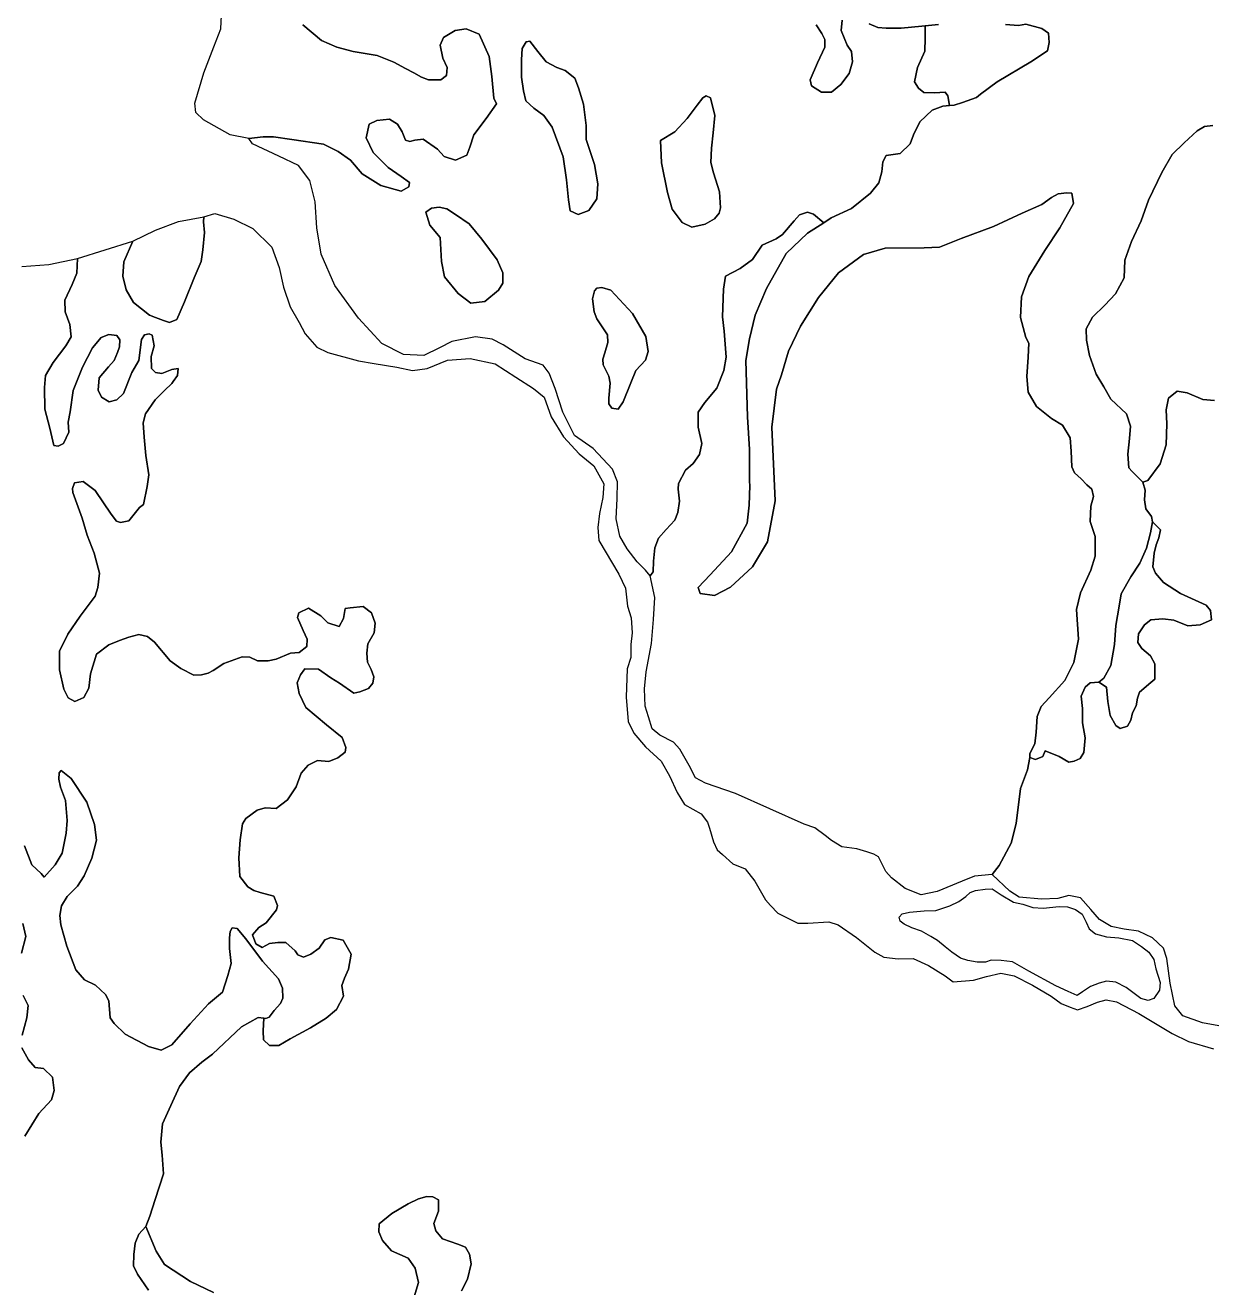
# Model space of a CAD drawing. Header units: inches. Extents: x 288635 to 1232953, y 676945 to 1655780.
# Drawn here: x 524395 to 542189, y 755798 to 774730 of the extents above; entities that cross this region are included whole.
import ezdxf

# ---------------------------------------------------------------- set-up
doc = ezdxf.new("R2010")
doc.units = ezdxf.units.IN
doc.header["$MEASUREMENT"] = 0

msp = doc.modelspace()

# ---------------------------------------------------------------- linework, layer by layer
at = {"color": 1}
for points in [[(528557.2955, 774738.3131), (528838.2611, 774503.8678), (529066.8615, 774402.2676), (529310.702, 774336.2275), (529671.3827, 774275.2673), (529920.3032, 774178.7472), (530098.1036, 774082.227), (530220.0238, 774016.1868), (530336.8641, 773950.1467), (530336.8641, 773950.1467), (530443.5443, 773909.5066), (530626.4246, 773909.5066), (530712.7848, 773975.5467), (530722.9448, 774097.467), (530656.9047, 774234.6273), (530616.2646, 774432.7477), (530667.0647, 774544.5079), (530839.7851, 774651.1881), (531007.4254, 774676.5881), (531200.4658, 774595.308), (531351.4691, 774260.9375), (531392.1092, 773961.2169), (531422.5892, 773636.0962), (531463.2293, 773549.7361), (531305.749, 773331.2956), (531122.8686, 773087.4551), (531061.9085, 772904.5748), (531016.1884, 772782.6545), (530848.5481, 772706.4544), (530676.6744, 772760.6411), (530575.9209, 772870.708), (530362.5605, 773023.1083), (530235.5602, 773007.8683), (530164.4401, 772987.5483), (530098.3999, 773007.8683), (530047.5998, 773129.7886), (529976.4797, 773246.6288), (529859.6394, 773322.8289), (529666.5991, 773302.5089), (529554.8388, 773246.6288), (529509.1187, 773043.4284), (529610.719, 772819.9079), (529839.3194, 772596.3875), (530032.3598, 772464.3072), (530159.36, 772372.867), (530149.2, 772306.8269), (530032.3598, 772240.7868), (529727.5592, 772327.1469), (529448.1586, 772499.8673), (529270.3583, 772708.1477), (529087.4779, 772835.148), (528869.0375, 772946.9082), (528391.5165, 773018.0283), (528117.196, 773058.6684), (527961.6505, 773058.6684), (527746.3552, 773033.2684), (527468.8591, 773085.3781), (527066.6917, 773312.9202), (526955.5664, 773424.0454), (526939.6914, 773561.629), (527071.9833, 774016.7133), (527225.442, 774408.2974), (527325.9838, 774678.1729), (527336.5672, 774879.2567)], [(537048.6169, 774750.71), (537180.6971, 774694.8299), (537307.6974, 774684.6699), (537531.2178, 774684.6699), (537841.0985, 774715.1499), (537889.4136, 774720.08), (537892.1586, 774535.699), (537887.0786, 774342.6586), (537775.3183, 774098.8181), (537729.5982, 773880.3777), (537790.5584, 773788.9375), (537871.8385, 773722.8974), (538029.3188, 773717.8174), (538191.8792, 773727.9774), (538232.5192, 773672.0973), (538256.9723, 773525.0335), (538155.8898, 773515.8442), (537993.3294, 773454.8841), (537810.4491, 773282.1637), (537713.9289, 773089.1233), (537667.1505, 772953.286), (537514.7501, 772805.9657), (537306.4697, 772775.4856), (537255.6696, 772684.0454), (537240.4296, 772531.6451), (537194.7095, 772369.0848), (537072.7893, 772211.6045), (536788.3087, 771983.004), (536483.5081, 771840.7638), (536370.4301, 771768.0708), (536215.7552, 771899.1737), (536124.315, 771929.6538), (536007.4748, 771889.0137), (535926.1946, 771797.5735), (535753.4743, 771594.3731), (535656.9541, 771528.333), (535446.5923, 771432.0068), (535300.542, 771216.1064), (535116.3916, 771082.7561), (534894.1412, 770968.4559), (534868.7411, 770771.6055), (534849.6911, 770358.8547), (534877.3489, 770143.942), (534907.829, 769752.7812), (534872.2689, 769554.6608), (534765.5887, 769290.5003), (534587.7883, 769072.0599), (534486.1881, 768929.8196), (534486.1881, 768701.2191), (534542.0683, 768457.3787), (534506.5082, 768294.8183), (534409.988, 768157.6581), (534298.2278, 768056.0579), (534191.5476, 767857.9375), (534186.4675, 767771.5773), (534206.7876, 767593.7769), (534181.3875, 767426.1366), (534135.6674, 767309.2964), (534008.6672, 767167.0561), (533891.827, 767040.0558), (533835.9468, 766892.7355), (533815.6268, 766694.6151), (533810.5468, 766532.0548), (533764.8267, 766476.1747), (533698.7866, 766557.4549), (533571.7863, 766684.4551), (533419.386, 766877.4955), (533312.7058, 767070.5359), (533256.8257, 767329.6164), (533272.0657, 767634.417), (533277.1457, 767883.3375), (533200.9456, 768071.2979), (532911.385, 768381.1785), (532631.9844, 768579.2989), (532459.2641, 768929.8196), (532342.4239, 769285.4203), (532250.9837, 769514.0208), (532159.5435, 769630.861), (531890.303, 769727.3812), (531561.4429, 769939.5422), (531398.8825, 770020.8223), (531144.882, 770056.3824), (530794.3613, 769990.3423), (530606.4009, 769893.8221), (530372.7205, 769776.9818), (530067.9199, 769792.2219), (529742.7992, 769959.8622), (529392.2785, 770335.783), (529036.6778, 770828.544), (528833.4774, 771295.9049), (528767.4373, 771692.1457), (528742.0372, 772083.3065), (528660.7571, 772403.3471), (528493.1167, 772626.8675), (528198.4761, 772769.1078), (527802.2353, 772951.9882), (527746.3552, 773033.2684), (527961.6505, 773058.6684), (528117.196, 773058.6684), (528391.5165, 773018.0283), (528869.0375, 772946.9082), (529087.4779, 772835.148), (529270.3583, 772708.1477), (529448.1586, 772499.8673), (529727.5592, 772327.1469), (530032.3598, 772240.7868), (530149.2, 772306.8269), (530159.36, 772372.867), (530032.3598, 772464.3072), (529839.3194, 772596.3875), (529610.719, 772819.9079), (529509.1187, 773043.4284), (529554.8388, 773246.6288), (529666.5991, 773302.5089), (529859.6394, 773322.8289), (529976.4797, 773246.6288), (530047.5998, 773129.7886), (530098.3999, 773007.8683), (530164.4401, 772987.5483), (530235.5602, 773007.8683), (530362.5605, 773023.1083), (530575.9209, 772870.708), (530676.6744, 772760.6411), (530848.5481, 772706.4544), (531016.1884, 772782.6545), (531061.9085, 772904.5748), (531122.8686, 773087.4551), (531305.749, 773331.2956), (531463.2293, 773549.7361), (531422.5892, 773636.0962), (531392.1092, 773961.2169), (531351.4691, 774260.9375), (531200.4658, 774595.308), (531007.4254, 774676.5881), (530839.7851, 774651.1881), (530667.0647, 774544.5079), (530616.2646, 774432.7477), (530656.9047, 774234.6273), (530722.9448, 774097.467), (530712.7848, 773975.5467), (530626.4246, 773909.5066), (530443.5443, 773909.5066), (530336.8641, 773950.1467), (530220.0238, 774016.1868), (530098.1036, 774082.227), (529920.3032, 774178.7472), (529671.3827, 774275.2673), (529310.702, 774336.2275), (529066.8615, 774402.2676), (528838.2611, 774503.8678), (528557.2955, 774738.3131)], [(542206.3512, 773226.9609), (542079.3509, 773211.7209), (541967.5907, 773145.6808), (541772.857, 772967.2031), (541595.0566, 772794.4827), (541437.5763, 772520.1622), (541239.4559, 772108.6814), (541127.6957, 771798.8008), (540985.4554, 771488.9201), (540883.8552, 771209.5196), (540873.6952, 770940.279), (540746.6949, 770701.5186), (540583.0763, 770535.2011), (540400.1959, 770352.3208), (540303.6757, 770179.6004), (540308.7557, 770006.8801), (540354.4758, 769778.2796), (540456.076, 769498.8791), (540567.8916, 769306.4523), (540674.5165, 769122.9583), (540908.1969, 768904.5179), (540972.1977, 768716.484), (540953.917, 768533.6771), (540928.517, 768299.9967), (540943.757, 768091.7163), (540997.611, 768039.7856), (541157.1174, 767878.3558), (541187.5975, 767756.4356), (541182.5175, 767614.1953), (541197.7575, 767477.035), (541284.1177, 767365.2748), (541299.3577, 767283.9946), (541268.8777, 767116.3543), (541207.9175, 766887.7539), (541111.3973, 766664.2334), (540974.2371, 766461.033), (540831.9968, 766201.9525), (540801.5167, 766019.0721), (540750.7166, 765729.5115), (540730.3966, 765445.031), (540674.5165, 765130.0703), (540567.8363, 764937.0299), (540496.7161, 764881.1498), (540364.6358, 764870.9898), (540288.4357, 764804.9497), (540232.5556, 764667.7894), (540247.7956, 764484.909), (540247.7956, 764271.5486), (540288.4357, 764042.9482), (540268.1157, 763824.5077), (540217.3156, 763733.0675), (540125.8754, 763692.4275), (540044.5952, 763677.1874), (539902.3549, 763763.5476), (539688.9945, 763849.9078), (539653.4344, 763763.5476), (539546.7542, 763717.8275), (539460.394, 763748.3076), (539460.394, 763809.2677), (539536.5942, 763956.588), (539556.9142, 764129.3083), (539572.1543, 764362.9888), (539628.0344, 764515.3891), (539749.9546, 764642.3894), (539983.6351, 764906.5499), (540120.7954, 765175.7904), (540191.9155, 765526.3111), (540161.4354, 765968.272), (540222.3956, 766217.1925), (540374.7959, 766557.5532), (540440.836, 766770.9136), (540440.836, 767065.5542), (540364.6358, 767289.0747), (540374.7959, 767517.6751), (540415.436, 767664.9954), (540390.0359, 767771.6756), (540313.8357, 767837.7158), (540232.5556, 767929.1559), (540130.9554, 768020.5961), (540090.3153, 768106.9563), (540080.1553, 768345.7168), (540064.9152, 768543.8372), (539948.075, 768731.7975), (539785.5147, 768833.3977), (539561.9942, 769011.1981), (539434.994, 769229.6385), (539414.6739, 769463.319), (539434.994, 769752.8796), (539445.154, 769961.16), (539399.4339, 770047.5202), (539318.1538, 770347.2408), (539333.3938, 770657.1214), (539445.154, 770961.922), (539684.9728, 771351.7599), (539908.4933, 771692.1205), (540116.7737, 772057.8813), (540091.3736, 772210.2816), (540015.1735, 772215.3616), (539883.0932, 772200.1216), (539786.573, 772149.3215), (539639.2527, 772042.6412), (539344.6121, 771910.561), (538916.833, 771713.7635), (538429.152, 771530.8831), (538104.0313, 771403.8829), (537875.4309, 771393.7229), (537291.2297, 771388.6429), (536966.1091, 771292.1227), (536590.1883, 771017.8021), (536290.4677, 770646.9614), (536021.2272, 770220.2405), (535843.4268, 769844.3198), (535736.7466, 769488.7191), (535660.5464, 769275.3586), (535589.4263, 768701.3175), (535640.2264, 767598.9553), (535528.4662, 766984.274), (535299.8657, 766608.3533), (534969.6651, 766303.5527), (534730.9046, 766176.5524), (534517.5442, 766207.0325), (534487.0641, 766298.4727), (534664.8644, 766486.433), (534984.9051, 766831.8737), (535223.6656, 767263.6746), (535249.0656, 767532.9151), (535259.2256, 767827.5557), (535258.6599, 767887.5218), (535254.1456, 768366.0368), (535228.7456, 768858.7978), (535203.3455, 769702.0795), (535254.1456, 770027.2001), (535340.5058, 770382.8008), (535513.2261, 770784.1216), (535807.8667, 771307.3627), (536127.9074, 771612.1633), (536370.4301, 771768.0708), (536483.5081, 771840.7638), (536788.3087, 771983.004), (537072.7893, 772211.6045), (537194.7095, 772369.0848), (537240.4296, 772531.6451), (537255.6696, 772684.0454), (537306.4697, 772775.4856), (537514.7501, 772805.9657), (537667.1505, 772953.286), (537713.9289, 773089.1233), (537810.4491, 773282.1637), (537993.3294, 773454.8841), (538155.8898, 773515.8442), (538256.9723, 773525.0335), (538323.5301, 773531.0842), (538450.5304, 773571.7243), (538658.8108, 773647.9245), (538721.7276, 773695.37), (538968.6914, 773881.6049), (539476.6924, 774181.3255), (539725.6129, 774348.9659), (539751.013, 774470.8861), (539742.5463, 774613.8037), (539640.9461, 774679.8439), (539402.1856, 774745.884), (539290.4254, 774725.5639), (539097.385, 774740.804)], [(536254.2786, 774735.5127), (536338.9455, 774608.5125), (536386.5706, 774518.554), (536386.5706, 774402.1371), (536276.7153, 774164.8583), (536164.9551, 773910.8578), (536185.2752, 773819.4176), (536337.6755, 773727.9774), (536484.9958, 773727.9774), (536627.236, 773839.7376), (536749.1563, 774007.3779), (536799.9564, 774180.0983), (536784.7164, 774337.5786), (536718.6762, 774434.0988), (536632.316, 774652.5392), (536647.5561, 774804.9395)], [(536647.5561, 774804.9395), (536632.316, 774652.5392), (536718.6762, 774434.0988), (536784.7164, 774337.5786), (536799.9564, 774180.0983), (536749.1563, 774007.3779), (536627.236, 773839.7376), (536484.9958, 773727.9774), (536337.6755, 773727.9774), (536185.2752, 773819.4176), (536164.9551, 773910.8578), (536276.7153, 774164.8583), (536386.5706, 774402.1371), (536386.5706, 774518.554), (536338.9455, 774608.5125), (536254.2786, 774735.5127)], [(538090.019, 774740.55), (537889.4136, 774720.08), (537841.0985, 774715.1499), (537531.2178, 774684.6699), (537307.6974, 774684.6699), (537180.6971, 774694.8299), (537048.6169, 774750.71)], [(539097.385, 774740.804), (539290.4254, 774725.5639), (539402.1856, 774745.884), (539640.9461, 774679.8439), (539742.5463, 774613.8037), (539751.013, 774470.8861), (539725.6129, 774348.9659), (539476.6924, 774181.3255), (538968.6914, 773881.6049), (538721.7276, 773695.37), (538658.8108, 773647.9245), (538450.5304, 773571.7243), (538323.5301, 773531.0842), (538256.9723, 773525.0335), (538232.5192, 773672.0973), (538191.8792, 773727.9774), (538029.3188, 773717.8174), (537871.8385, 773722.8974), (537790.5584, 773788.9375), (537729.5982, 773880.3777), (537775.3183, 774098.8181), (537887.0786, 774342.6586), (537892.1586, 774535.699), (537889.4136, 774720.08), (538090.019, 774740.55)], [(542227.9185, 769103.993), (542056.4681, 769116.693), (541821.5177, 769218.2932), (541669.1174, 769243.6932), (541542.1171, 769135.743), (541504.017, 768964.2927), (541516.7171, 768754.7423), (541504.017, 768437.2416), (541415.1169, 768151.491), (541230.9665, 767903.8406), (541157.1174, 767878.3558), (540997.611, 768039.7856), (540943.757, 768091.7163), (540928.517, 768299.9967), (540953.917, 768533.6771), (540972.1977, 768716.484), (540908.1969, 768904.5179), (540674.5165, 769122.9583), (540567.8916, 769306.4523), (540456.076, 769498.8791), (540354.4758, 769778.2796), (540308.7557, 770006.8801), (540303.6757, 770179.6004), (540400.1959, 770352.3208), (540583.0763, 770535.2011), (540746.6949, 770701.5186), (540873.6952, 770940.279), (540883.8552, 771209.5196), (540985.4554, 771488.9201), (541127.6957, 771798.8008), (541239.4559, 772108.6814), (541437.5763, 772520.1622), (541595.0566, 772794.4827), (541772.857, 772967.2031), (541967.5907, 773145.6808), (542079.3509, 773211.7209), (542206.3512, 773226.9609)], [(527218.3166, 755727.9911), (526872.8759, 755890.5515), (526481.7152, 756144.552), (526359.3716, 756349.0224), (526204.1668, 756716.3407), (526265.1269, 756873.821), (526341.327, 757122.7415), (526468.3273, 757508.8223), (526448.0073, 757788.2229), (526427.6872, 757981.2633), (526453.0873, 758255.5838), (526580.0875, 758529.9044), (526707.0878, 758814.3849), (526859.4881, 759022.6653), (527042.3684, 759180.1457), (527204.9288, 759302.0659), (527636.7296, 759708.4667), (527885.6501, 759850.707), (527974.5503, 759840.547), (527963.8081, 759651.029), (527968.0415, 759515.562), (528056.9416, 759430.8952), (528196.6419, 759430.8952), (528370.2089, 759532.4954), (528675.0095, 759697.5957), (528907.8433, 759841.5294), (529064.477, 759968.5296), (529166.0772, 760171.73), (529140.6771, 760332.597), (529183.0106, 760442.6639), (529242.2773, 760573.8975), (529284.6725, 760802.0129), (529161.9056, 761009.4466), (528975.6385, 761051.7801), (528886.7384, 761013.68), (528802.0715, 760890.9131), (528679.3046, 760802.0129), (528569.2377, 760755.4461), (528484.5709, 760789.3129), (528442.2375, 760848.5796), (528302.5372, 760975.5799), (528184.0036, 760975.5799), (528057.0034, 760958.6465), (527946.9365, 760899.3797), (527853.803, 760954.4132), (527803.0029, 761089.8801), (527896.1364, 761199.947), (528006.8928, 761269.3399), (528162.4834, 761466.4723), (528177.7234, 761532.5124), (528121.8433, 761669.6727), (527918.6429, 761725.5528), (527822.1227, 761756.0328), (527730.6825, 761811.9129), (527613.8423, 761964.3132), (527598.6022, 762243.7138), (527618.9223, 762512.9543), (527654.4824, 762756.7948), (527705.2825, 762832.995), (527872.9228, 762959.9952), (527994.843, 762995.5553), (528157.4034, 762985.3953), (528330.1237, 763112.3955), (528457.124, 763310.5159), (528533.3241, 763513.7163), (528640.0043, 763635.6366), (528777.1646, 763706.7567), (528949.885, 763691.5167), (529081.9652, 763742.3168), (529193.7254, 763828.677), (529204.144, 763901.1905), (529148.0053, 764047.1174), (528914.3249, 764240.1578), (528604.4443, 764499.2383), (528502.8441, 764707.5187), (528472.364, 764870.0791), (528523.1641, 764986.9193), (528589.2042, 765078.3595), (528792.4046, 765073.2795), (528975.285, 764946.2792), (529107.3653, 764864.999), (529320.7257, 764712.5987), (529412.1659, 764732.9188), (529544.2461, 764783.7189), (529605.2063, 764864.999), (529620.4463, 764961.5192), (529584.8862, 765068.1995), (529529.0061, 765179.9597), (529518.8461, 765312.0399), (529534.0861, 765454.2802), (529625.5263, 765616.8406), (529640.7663, 765764.1608), (529589.9662, 765916.5612), (529462.966, 766013.0813), (529269.9256, 765992.7613), (529193.7254, 765982.6013), (529168.3254, 765835.281), (529102.2853, 765713.3607), (528934.6449, 765769.2409), (528827.9647, 765875.9211), (528642.3767, 765986.5801), (528497.764, 765916.5612), (528477.444, 765850.521), (528563.8042, 765652.4006), (528624.7643, 765525.4004), (528619.6843, 765413.6401), (528502.8441, 765322.2), (528370.7638, 765312.0399), (528157.4034, 765225.6798), (528035.4831, 765200.2797), (527878.0028, 765200.2797), (527761.1626, 765256.1598), (527649.4023, 765261.2398), (527375.0818, 765159.6396), (527212.5215, 765052.9594), (527136.3213, 765012.3193), (527039.8011, 764986.9193), (526922.9609, 764981.8393), (526729.9205, 765083.4395), (526570.3721, 765201.3665), (526333.6797, 765479.6803), (526226.9995, 765566.0404), (526099.9993, 765596.5205), (525947.5989, 765555.8804), (525810.4387, 765505.0803), (525647.8783, 765439.0402), (525464.998, 765296.7999), (525373.5578, 765002.1593), (525348.1577, 764788.7989), (525271.9576, 764651.6386), (525139.8773, 764590.6785), (525038.2771, 764646.5586), (524972.237, 764773.5589), (524910.4986, 765064.6116), (524906.1969, 765342.52), (525033.1971, 765601.6005), (525216.0775, 765870.8411), (525444.6779, 766170.5617), (525485.318, 766297.5619), (525510.7181, 766516.0023), (525429.4379, 766815.7229), (525322.7577, 767084.9635), (525246.5575, 767338.964), (525109.3973, 767725.0448), (525104.3173, 767786.0049), (525134.7973, 767867.2851), (525261.7976, 767887.6051), (525444.6779, 767755.5248), (525683.4384, 767399.9241), (525764.7186, 767293.2439), (525825.6787, 767272.9239), (525947.5989, 767298.3239), (526110.1593, 767496.4443), (526165.8869, 767542.3495), (526221.9195, 767811.4049), (526247.3195, 767989.2053), (526201.5995, 768278.7659), (526176.1994, 768553.0864), (526160.9594, 768766.4469), (526196.5194, 768903.6071), (526343.8397, 769111.8875), (526481, 769254.1278), (526592.7602, 769355.728), (526613.0803, 769386.2081), (526679.1204, 769477.6483), (526689.2804, 769584.3285), (526592.7602, 769569.0885), (526445.4399, 769508.1283), (526348.9197, 769523.3684), (526287.9596, 769584.3285), (526282.8796, 769762.1288), (526328.5997, 769924.6892), (526298.1196, 770082.1695), (526252.3996, 770102.4895), (526181.2794, 770087.2495), (526140.6393, 770016.1294), (526099.9993, 769701.1687), (525993.319, 769523.3684), (525866.3188, 769208.4077), (525769.7986, 769111.8875), (525652.9584, 769081.4075), (525536.1181, 769152.5276), (525490.398, 769259.2078), (525505.6381, 769442.0882), (525642.7983, 769609.7285), (525729.1585, 769701.1687), (525779.9586, 769823.089), (525810.4387, 769909.4491), (525815.5187, 770011.0493), (525769.7986, 770077.0895), (525647.8783, 770092.3295), (525531.0381, 770046.6094), (525404.0379, 769894.2091), (525251.6376, 769604.6485), (525114.4773, 769254.1278), (525068.7572, 768934.0872), (525038.2771, 768776.6069), (525048.4371, 768629.2866), (524967.157, 768456.5662), (524890.9568, 768415.9261), (524824.9167, 768426.0862), (524763.9566, 768690.2467), (524687.7564, 768974.7273), (524682.6764, 769299.8479), (524697.9164, 769477.6483), (524814.7567, 769670.6887), (525002.7171, 769924.6892), (525083.9972, 770056.7694), (525063.6772, 770244.7298), (524992.557, 770432.6902), (524987.477, 770605.4105), (525099.2372, 770844.171), (525170.3574, 771011.8113), (525180.5174, 771230.2518), (526008.5591, 771494.4123), (525871.3988, 771184.5317), (525856.1588, 770966.0912), (525906.9589, 770762.8908), (526018.7191, 770574.9305), (526257.4796, 770381.8901), (526348.18, 770346.4948), (526465.76, 770300.6099), (526557.2002, 770275.2099), (526668.9604, 770315.8499), (526780.7206, 770585.0905), (526928.0409, 770940.6912), (527034.7211, 771189.6117), (527060.1212, 771362.332), (527085.5212, 771621.4126), (527070.2812, 771783.9729), (527075.3612, 771855.093), (527237.9215, 771905.8931), (527522.4021, 771824.613), (527806.8827, 771682.3727), (528091.3632, 771402.9721), (528203.1235, 771098.1715), (528269.1636, 770803.5309), (528365.6838, 770508.8903), (528502.8441, 770275.2099), (528502.8441, 770275.2099), (528594.2842, 770102.4895), (528767.0046, 769904.3691), (528934.6449, 769823.089), (529391.8458, 769696.0887), (529625.5263, 769660.5286), (529965.887, 769604.6485), (530204.6475, 769553.8484), (530423.0879, 769584.3285), (530727.8885, 769706.2487), (531068.2492, 769731.6488), (531444.1699, 769655.4486), (531754.0506, 769452.2482), (532018.2111, 769284.6079), (532175.6914, 769152.5276), (532282.3716, 768857.887), (532465.252, 768558.1664), (532704.0125, 768304.1659), (532922.4529, 768121.2856), (533069.7732, 767852.045), (533054.5332, 767648.8446), (533008.8131, 767410.0841), (532983.413, 767196.7237), (532998.653, 767003.6833), (533298.3736, 766500.7623), (533394.8938, 766287.4019), (533425.3739, 766018.1614), (533481.254, 765845.441), (533496.494, 765616.8406), (533476.174, 765444.1202), (533476.174, 765251.0798), (533420.2939, 765078.3595), (533406.2541, 764652.2373), (533438.0041, 764287.1115), (533522.671, 764112.4862), (533697.2963, 763911.4024), (533931.6691, 763694.3996), (534058.6694, 763474.2658), (534172.9696, 763224.4986), (534283.0365, 763042.4649), (534532.8037, 762902.7647), (534625.9372, 762779.9977), (534655.5706, 762691.0976), (534714.8374, 762482.6055), (534773.0458, 762366.1886), (534852.421, 762297.3968), (535005.8796, 762154.5215), (535191.0883, 762080.438), (535333.9636, 761895.2293), (535498.0056, 761614.7704), (535572.0891, 761530.1036), (535683.2143, 761413.6867), (535979.5482, 761265.5197), (536133.0069, 761265.5197), (536445.2158, 761286.6864), (536588.0911, 761239.0613), (536859.3998, 761048.5609), (537137.7936, 760828.9787), (537269.8739, 760757.8585), (537488.3143, 760732.4585), (537711.8348, 760737.5385), (537940.4352, 760630.8583), (538189.3557, 760473.378), (538311.276, 760387.0178), (538616.0766, 760412.4178), (538809.117, 760463.2179), (539027.5574, 760514.018), (539225.6778, 760473.378), (539499.9984, 760336.2177), (539779.3989, 760168.5774), (539931.7992, 760061.8971), (540063.8795, 760006.017), (540175.6397, 759965.377), (540317.88, 760016.1771), (540475.3603, 760082.2172), (540607.4406, 760117.7773), (540759.8409, 760087.2972), (541095.1216, 759909.4968), (541592.9625, 759609.7762), (541841.883, 759492.936), (542212.7238, 759381.1758)], [(524342.5613, 771112.4102), (524748.9621, 771142.8903), (525180.5174, 771230.2518), (525170.3574, 771011.8113), (525099.2372, 770844.171), (524987.477, 770605.4105), (524992.557, 770432.6902), (525063.6772, 770244.7298), (525083.9972, 770056.7694), (525002.7171, 769924.6892), (524814.7567, 769670.6887), (524697.9164, 769477.6483), (524682.6764, 769299.8479), (524687.7564, 768974.7273), (524763.9566, 768690.2467), (524824.9167, 768426.0862), (524890.9568, 768415.9261), (524967.157, 768456.5662), (525048.4371, 768629.2866), (525038.2771, 768776.6069), (525068.7572, 768934.0872), (525114.4773, 769254.1278), (525251.6376, 769604.6485), (525404.0379, 769894.2091), (525531.0381, 770046.6094), (525647.8783, 770092.3295), (525769.7986, 770077.0895), (525815.5187, 770011.0493), (525810.4387, 769909.4491), (525779.9586, 769823.089), (525729.1585, 769701.1687), (525642.7983, 769609.7285), (525505.6381, 769442.0882), (525490.398, 769259.2078), (525536.1181, 769152.5276), (525652.9584, 769081.4075), (525769.7986, 769111.8875), (525866.3188, 769208.4077), (525993.319, 769523.3684), (526099.9993, 769701.1687), (526140.6393, 770016.1294), (526181.2794, 770087.2495), (526252.3996, 770102.4895), (526298.1196, 770082.1695), (526328.5997, 769924.6892), (526282.8796, 769762.1288), (526287.9596, 769584.3285), (526348.9197, 769523.3684), (526445.4399, 769508.1283), (526592.7602, 769569.0885), (526689.2804, 769584.3285), (526679.1204, 769477.6483), (526613.0803, 769386.2081), (526592.7602, 769355.728), (526481, 769254.1278), (526343.8397, 769111.8875), (526196.5194, 768903.6071), (526160.9594, 768766.4469), (526176.1994, 768553.0864), (526201.5995, 768278.7659), (526247.3195, 767989.2053), (526221.9195, 767811.4049), (526165.8869, 767542.3495), (526110.1593, 767496.4443), (525947.5989, 767298.3239), (525825.6787, 767272.9239), (525764.7186, 767293.2439), (525683.4384, 767399.9241), (525444.6779, 767755.5248), (525261.7976, 767887.6051), (525134.7973, 767867.2851), (525104.3173, 767786.0049), (525109.3973, 767725.0448), (525246.5575, 767338.964), (525322.7577, 767084.9635), (525429.4379, 766815.7229), (525510.7181, 766516.0023), (525485.318, 766297.5619), (525444.6779, 766170.5617), (525216.0775, 765870.8411), (525033.1971, 765601.6005), (524906.1969, 765342.52), (524910.4986, 765064.6116), (524972.237, 764773.5589), (525038.2771, 764646.5586), (525139.8773, 764590.6785), (525271.9576, 764651.6386), (525348.1577, 764788.7989), (525373.5578, 765002.1593), (525464.998, 765296.7999), (525647.8783, 765439.0402), (525810.4387, 765505.0803), (525947.5989, 765555.8804), (526099.9993, 765596.5205), (526226.9995, 765566.0404), (526333.6797, 765479.6803), (526570.3721, 765201.3665), (526729.9205, 765083.4395), (526922.9609, 764981.8393), (527039.8011, 764986.9193), (527136.3213, 765012.3193), (527212.5215, 765052.9594), (527375.0818, 765159.6396), (527649.4023, 765261.2398), (527761.1626, 765256.1598), (527878.0028, 765200.2797), (528035.4831, 765200.2797), (528157.4034, 765225.6798), (528370.7638, 765312.0399), (528502.8441, 765322.2), (528619.6843, 765413.6401), (528624.7643, 765525.4004), (528563.8042, 765652.4006), (528477.444, 765850.521), (528497.764, 765916.5612), (528642.3767, 765986.5801), (528827.9647, 765875.9211), (528934.6449, 765769.2409), (529102.2853, 765713.3607), (529168.3254, 765835.281), (529193.7254, 765982.6013), (529269.9256, 765992.7613), (529462.966, 766013.0813), (529589.9662, 765916.5612), (529640.7663, 765764.1608), (529625.5263, 765616.8406), (529534.0861, 765454.2802), (529518.8461, 765312.0399), (529529.0061, 765179.9597), (529584.8862, 765068.1995), (529620.4463, 764961.5192), (529605.2063, 764864.999), (529544.2461, 764783.7189), (529412.1659, 764732.9188), (529320.7257, 764712.5987), (529107.3653, 764864.999), (528975.285, 764946.2792), (528792.4046, 765073.2795), (528589.2042, 765078.3595), (528523.1641, 764986.9193), (528472.364, 764870.0791), (528502.8441, 764707.5187), (528604.4443, 764499.2383), (528914.3249, 764240.1578), (529148.0053, 764047.1174), (529204.144, 763901.1905), (529193.7254, 763828.677), (529081.9652, 763742.3168), (528949.885, 763691.5167), (528777.1646, 763706.7567), (528640.0043, 763635.6366), (528533.3241, 763513.7163), (528457.124, 763310.5159), (528330.1237, 763112.3955), (528157.4034, 762985.3953), (527994.843, 762995.5553), (527872.9228, 762959.9952), (527705.2825, 762832.995), (527654.4824, 762756.7948), (527618.9223, 762512.9543), (527598.6022, 762243.7138), (527613.8423, 761964.3132), (527730.6825, 761811.9129), (527822.1227, 761756.0328), (527918.6429, 761725.5528), (528121.8433, 761669.6727), (528177.7234, 761532.5124), (528162.4834, 761466.4723), (528006.8928, 761269.3399), (527896.1364, 761199.947), (527803.0029, 761089.8801), (527853.803, 760954.4132), (527946.9365, 760899.3797), (528057.0034, 760958.6465), (528184.0036, 760975.5799), (528302.5372, 760975.5799), (528442.2375, 760848.5796), (528484.5709, 760789.3129), (528569.2377, 760755.4461), (528679.3046, 760802.0129), (528802.0715, 760890.9131), (528886.7384, 761013.68), (528975.6385, 761051.7801), (529161.9056, 761009.4466), (529284.6725, 760802.0129), (529242.2773, 760573.8975), (529183.0106, 760442.6639), (529140.6771, 760332.597), (529166.0772, 760171.73), (529064.477, 759968.5296), (528907.8433, 759841.5294), (528675.0095, 759697.5957), (528370.2089, 759532.4954), (528196.6419, 759430.8952), (528056.9416, 759430.8952), (527968.0415, 759515.562), (527963.8081, 759651.029), (527974.5503, 759840.547), (528003.1254, 759837.372), (528050.7505, 759856.422), (528130.1256, 759954.8472), (528222.2008, 760059.6224), (528257.1259, 760142.1726), (528250.7759, 760291.3979), (528193.6257, 760431.0982), (527952.3253, 760694.6237), (527704.6748, 761027.9993), (527574.4995, 761183.5747), (527498.2994, 761193.0997), (527466.5493, 761139.1246), (527460.1993, 761043.8744), (527460.1993, 760885.1241), (527482.4243, 760662.8736), (527431.6242, 760478.7232), (527352.2491, 760231.7078), (527143.9686, 760053.9074), (526869.6481, 759754.1868), (526595.3276, 759439.2262), (526432.7672, 759363.026), (526244.8069, 759413.8261), (525894.2861, 759601.7865), (525726.6458, 759759.2668), (525670.7657, 759845.627), (525650.1811, 760098.3839), (525599.381, 760194.9041), (525446.9807, 760337.1444), (525284.4203, 760413.3446), (525152.3401, 760565.7449), (525020.2598, 760921.3456), (524928.8196, 761241.3862), (524913.5796, 761378.5465), (524938.9797, 761525.8668), (525025.3398, 761663.0271), (525177.7401, 761820.5074), (525279.3403, 761972.9077), (525391.1006, 762242.1482), (525462.2207, 762511.3888), (525431.7406, 762745.0692), (525319.9804, 763080.3499), (525081.2199, 763435.9506), (524933.8996, 763552.7909), (524903.4196, 763517.2308), (524898.3396, 763425.7906), (524923.7396, 763303.8704), (524999.9398, 763105.75), (525025.3398, 762806.0294), (525010.0998, 762612.989), (524949.1397, 762313.2684), (524842.4595, 762140.548), (524679.566, 761954.0034), (524634.179, 762008.4678), (524491.9388, 762140.548), (524385.2585, 762425.0286)], [(542622.4903, 759664.4902), (542048.4492, 759771.1704), (541753.8086, 759877.8506), (541636.9683, 760025.1709), (541565.8482, 760365.5316), (541515.0481, 760736.3723), (541464.248, 760888.7726), (541301.6877, 761046.2529), (541088.3272, 761147.8532), (540874.9668, 761173.2532), (540681.9264, 761213.8933), (540504.1261, 761320.5735), (540377.1258, 761467.8938), (540219.6455, 761645.6941), (540046.9252, 761681.2542), (539879.2848, 761635.5341), (539635.4443, 761625.3741), (539301.857, 761657.1242), (539158.9817, 761747.0827), (538897.4435, 761994.8552), (538999.0437, 762132.0155), (539181.9241, 762467.2961), (539253.0442, 762761.9367), (539319.0843, 763285.1778), (539425.7646, 763564.5783), (539460.394, 763748.3076), (539546.7542, 763717.8275), (539653.4344, 763763.5476), (539688.9945, 763849.9078), (539902.3549, 763763.5476), (540044.5952, 763677.1874), (540125.8754, 763692.4275), (540217.3156, 763733.0675), (540268.1157, 763824.5077), (540288.4357, 764042.9482), (540247.7956, 764271.5486), (540247.7956, 764484.909), (540232.5556, 764667.7894), (540288.4357, 764804.9497), (540364.6358, 764870.9898), (540496.7161, 764881.1498), (540609.532, 764802.4954), (540629.852, 764589.135), (540665.4121, 764380.8546), (540751.7723, 764228.4543), (540812.7324, 764182.7342), (540924.4926, 764218.2942), (540975.2927, 764309.7344), (541000.6928, 764421.4947), (541056.5729, 764523.0949), (541076.8929, 764639.9351), (541107.373, 764731.3753), (541275.0133, 764873.6156), (541335.9735, 764924.4157), (541335.9735, 765066.6559), (541335.9735, 765153.0161), (541269.9333, 765274.9364), (541137.8531, 765386.6966), (541081.973, 765473.0568), (541092.133, 765605.137), (541178.4931, 765737.2173), (541275.0133, 765813.4174), (541452.8137, 765828.6575), (541620.454, 765808.3374), (541828.7344, 765721.9773), (542016.6948, 765737.2173), (542184.3352, 765813.4174), (542169.0951, 765955.6577), (542103.055, 766031.8579), (541722.0542, 766209.6582), (541462.9737, 766372.2186), (541346.1335, 766514.4588), (541305.4934, 766610.979), (541325.8134, 766814.1794), (541356.2935, 766941.1797), (541396.9336, 767042.7799), (541422.3336, 767164.7001), (541299.3577, 767283.9946), (541284.1177, 767365.2748), (541197.7575, 767477.035), (541182.5175, 767614.1953), (541187.5975, 767756.4356), (541157.1174, 767878.3558), (541230.9665, 767903.8406), (541415.1169, 768151.491), (541504.017, 768437.2416), (541516.7171, 768754.7423), (541504.017, 768964.2927), (541542.1171, 769135.743), (541669.1174, 769243.6932), (541821.5177, 769218.2932), (542056.4681, 769116.693), (542227.9185, 769103.993)], [(524385.2585, 762425.0286), (524491.9388, 762140.548), (524634.179, 762008.4678), (524679.566, 761954.0034), (524842.4595, 762140.548), (524949.1397, 762313.2684), (525010.0998, 762612.989), (525025.3398, 762806.0294), (524999.9398, 763105.75), (524923.7396, 763303.8704), (524898.3396, 763425.7906), (524903.4196, 763517.2308), (524933.8996, 763552.7909), (525081.2199, 763435.9506), (525319.9804, 763080.3499), (525431.7406, 762745.0692), (525462.2207, 762511.3888), (525391.1006, 762242.1482), (525279.3403, 761972.9077), (525177.7401, 761820.5074), (525025.3398, 761663.0271), (524938.9797, 761525.8668), (524913.5796, 761378.5465), (524928.8196, 761241.3862), (525020.2598, 760921.3456), (525152.3401, 760565.7449), (525284.4203, 760413.3446), (525446.9807, 760337.1444), (525599.381, 760194.9041), (525650.1811, 760098.3839), (525670.7657, 759845.627), (525726.6458, 759759.2668), (525894.2861, 759601.7865), (526244.8069, 759413.8261), (526432.7672, 759363.026), (526595.3276, 759439.2262), (526869.6481, 759754.1868), (527143.9686, 760053.9074), (527352.2491, 760231.7078), (527431.6242, 760478.7232), (527482.4243, 760662.8736), (527460.1993, 760885.1241), (527460.1993, 761043.8744), (527466.5493, 761139.1246), (527498.2994, 761193.0997), (527574.4995, 761183.5747), (527704.6748, 761027.9993), (527952.3253, 760694.6237), (528193.6257, 760431.0982), (528250.7759, 760291.3979), (528257.1259, 760142.1726), (528222.2008, 760059.6224), (528130.1256, 759954.8472), (528050.7505, 759856.422), (528003.1254, 759837.372), (527974.5503, 759840.547), (527885.6501, 759850.707), (527636.7296, 759708.4667), (527204.9288, 759302.0659), (527042.3684, 759180.1457), (526859.4881, 759022.6653), (526707.0878, 758814.3849), (526580.0875, 758529.9044), (526453.0873, 758255.5838), (526427.6872, 757981.2633), (526448.0073, 757788.2229), (526468.3273, 757508.8223), (526341.327, 757122.7415), (526265.1269, 756873.821), (526204.1668, 756716.3407), (526097.4866, 756599.5005), (526041.6064, 756467.4202), (526021.2864, 756294.6999), (526016.2064, 756127.0595), (526077.1665, 756000.0593), (526244.8069, 755761.2988)], [(524339.5385, 760814.6654), (524405.5786, 761063.5859), (524359.8585, 761261.7063)], [(524359.8585, 761261.7063), (524405.5786, 761063.5859), (524339.5385, 760814.6654)], [(524349.9631, 759586.5465), (524420.8186, 759844.3834), (524441.1387, 760032.3438), (524364.9385, 760179.6641)], [(524364.9385, 760179.6641), (524441.1387, 760032.3438), (524420.8186, 759844.3834), (524349.9631, 759586.5465)], [(524390.6031, 758072.7034), (524598.8836, 758413.0641), (524786.8439, 758616.2645), (524827.484, 758758.5048), (524802.084, 758956.6252), (524670.0037, 759083.6255), (524543.0034, 759098.8655), (524441.4032, 759215.7057), (524344.8831, 759393.5061)], [(524344.8831, 759393.5061), (524441.4032, 759215.7057), (524543.0034, 759098.8655), (524670.0037, 759083.6255), (524802.084, 758956.6252), (524827.484, 758758.5048), (524786.8439, 758616.2645), (524598.8836, 758413.0641), (524390.6031, 758072.7034)], [(530936.1504, 755749.7344), (531027.5906, 755927.5347), (531083.4707, 756156.1352), (531058.0706, 756303.4555), (530997.1105, 756405.0557), (530880.2703, 756450.7758), (530651.6698, 756533.3259), (530550.0696, 756653.9762), (530524.6696, 756761.9264), (530594.5197, 756946.0768), (530591.4434, 757114.8339), (530505.0832, 757160.554), (530418.723, 757165.634), (530291.7228, 757130.0739), (530139.3225, 757058.9538), (529890.402, 756911.6335), (529702.4416, 756754.1532), (529697.3616, 756637.313), (529753.2417, 756505.2327), (529885.322, 756352.8324), (530139.3225, 756241.0722), (530240.9227, 756093.7519), (530291.7228, 755875.3114), (530225.6826, 755661.951)], [(530225.6826, 755661.951), (530291.7228, 755875.3114), (530240.9227, 756093.7519), (530139.3225, 756241.0722), (529885.322, 756352.8324), (529753.2417, 756505.2327), (529697.3616, 756637.313), (529702.4416, 756754.1532), (529890.402, 756911.6335), (530139.3225, 757058.9538), (530291.7228, 757130.0739), (530418.723, 757165.634), (530505.0832, 757160.554), (530591.4434, 757114.8339), (530594.5197, 756946.0768), (530524.6696, 756761.9264), (530550.0696, 756653.9762), (530651.6698, 756533.3259), (530880.2703, 756450.7758), (530997.1105, 756405.0557), (531058.0706, 756303.4555), (531083.4707, 756156.1352), (531027.5906, 755927.5347), (530936.1504, 755749.7344)], [(526244.8069, 755761.2988), (526077.1665, 756000.0593), (526016.2064, 756127.0595), (526021.2864, 756294.6999), (526041.6064, 756467.4202), (526097.4866, 756599.5005), (526204.1668, 756716.3407), (526359.3716, 756349.0224), (526481.7152, 756144.552), (526872.8759, 755890.5515), (527218.3166, 755727.9911)]]:
    msp.add_lwpolyline(points, dxfattribs=at)
for points in [[(532460.0599, 772759.3012), (532510.86, 772413.8605), (532541.3401, 772114.1399), (532566.7401, 771946.4995), (532688.6604, 771890.6194), (532846.1407, 771951.5796), (532968.0609, 772129.3799), (532983.3009, 772352.9004), (532932.5008, 772642.4609), (532805.5006, 773018.3817), (532805.5006, 773226.6621), (532764.8605, 773546.7027), (532693.7404, 773790.5432), (532637.8603, 773937.8635), (532490.54, 774049.6238), (532368.7949, 774098.3218), (532206.0594, 774181.704), (532084.1391, 774339.1843), (531962.2189, 774491.5846), (531906.3388, 774481.4246), (531845.3787, 774379.8244), (531835.2186, 774212.1841), (531835.2186, 773953.1036), (531865.6987, 773744.8231), (531901.2588, 773597.5028), (532023.179, 773485.7426), (532170.4993, 773379.0624), (532297.4996, 773201.2621), (532460.0599, 772759.3012)], [(532846.1407, 771951.5796), (532688.6604, 771890.6194), (532566.7401, 771946.4995), (532541.3401, 772114.1399), (532510.86, 772413.8605), (532460.0599, 772759.3012), (532297.4996, 773201.2621), (532170.4993, 773379.0624), (532023.179, 773485.7426), (531901.2588, 773597.5028), (531865.6987, 773744.8231), (531835.2186, 773953.1036), (531835.2186, 774212.1841), (531845.3787, 774379.8244), (531906.3388, 774481.4246), (531962.2189, 774491.5846), (532084.1391, 774339.1843), (532206.0594, 774181.704), (532368.7949, 774098.3218), (532490.54, 774049.6238), (532637.8603, 773937.8635), (532693.7404, 773790.5432), (532764.8605, 773546.7027), (532805.5006, 773226.6621), (532805.5006, 773018.3817), (532932.5008, 772642.4609), (532983.3009, 772352.9004), (532968.0609, 772129.3799), (532846.1407, 771951.5796)], [(534095.8232, 771971.8996), (534248.2235, 771773.7792), (534390.4638, 771702.6591), (534593.6642, 771748.3791), (534730.8244, 771829.6593), (534801.9446, 771910.9395), (534822.2646, 771992.2196), (534807.0246, 772230.9801), (534715.5844, 772515.4607), (534674.9443, 772672.941), (534685.1043, 772886.3014), (534710.5044, 773114.9019), (534735.9044, 773379.0624), (534669.8643, 773643.2229), (534608.9042, 773673.703), (534558.1041, 773643.2229), (534471.7439, 773531.4627), (534319.3436, 773333.3423), (534136.4632, 773130.1419), (533923.1028, 773003.1417), (533938.3429, 772667.861), (534024.703, 772220.8201), (534095.8232, 771971.8996)], [(534593.6642, 771748.3791), (534390.4638, 771702.6591), (534248.2235, 771773.7792), (534095.8232, 771971.8996), (534024.703, 772220.8201), (533938.3429, 772667.861), (533923.1028, 773003.1417), (534136.4632, 773130.1419), (534319.3436, 773333.3423), (534471.7439, 773531.4627), (534558.1041, 773643.2229), (534608.9042, 773673.703), (534669.8643, 773643.2229), (534735.9044, 773379.0624), (534710.5044, 773114.9019), (534685.1043, 772886.3014), (534674.9443, 772672.941), (534715.5844, 772515.4607), (534807.0246, 772230.9801), (534822.2646, 771992.2196), (534801.9446, 771910.9395), (534730.8244, 771829.6593), (534593.6642, 771748.3791)], [(540222.3956, 766217.1925), (540161.4354, 765968.272), (540191.9155, 765526.3111), (540120.7954, 765175.7904), (539983.6351, 764906.5499), (539749.9546, 764642.3894), (539628.0344, 764515.3891), (539572.1543, 764362.9888), (539556.9142, 764129.3083), (539536.5942, 763956.588), (539460.394, 763809.2677), (539460.394, 763748.3076), (539425.7646, 763564.5783), (539319.0843, 763285.1778), (539253.0442, 762761.9367), (539181.9241, 762467.2961), (538999.0437, 762132.0155), (538897.4435, 761994.8552), (538628.203, 761969.4551), (538445.3226, 761893.255), (538069.4018, 761740.8547), (537830.6414, 761690.0546), (537591.8809, 761786.5748), (537383.6005, 761944.0551), (537302.3203, 762040.5753), (537190.5601, 762259.0157), (537119.4399, 762299.6558), (537017.8397, 762335.2159), (536865.4394, 762380.9359), (536641.919, 762411.416), (536484.4387, 762502.8562), (536392.9985, 762579.0563), (536235.5182, 762695.8966), (536078.0379, 762751.7767), (535045.6316, 763211.8968), (534595.8391, 763365.3555), (534447.6721, 763444.7306), (534352.4219, 763629.9393), (534209.5466, 763873.3565), (534114.2964, 763979.19), (533913.2127, 764085.0236), (533796.7958, 764180.2738), (533743.879, 764360.1908), (533690.9623, 764518.9411), (533680.3789, 764778.2333), (533706.8373, 765032.2338), (533786.2124, 765460.8597), (533817.9625, 765820.6937), (533839.1292, 766148.7777), (533764.8267, 766476.1747), (533810.5468, 766532.0548), (533815.6268, 766694.6151), (533835.9468, 766892.7355), (533891.827, 767040.0558), (534008.6672, 767167.0561), (534135.6674, 767309.2964), (534181.3875, 767426.1366), (534206.7876, 767593.7769), (534186.4675, 767771.5773), (534191.5476, 767857.9375), (534298.2278, 768056.0579), (534409.988, 768157.6581), (534506.5082, 768294.8183), (534542.0683, 768457.3787), (534486.1881, 768701.2191), (534486.1881, 768929.8196), (534587.7883, 769072.0599), (534765.5887, 769290.5003), (534872.2689, 769554.6608), (534907.829, 769752.7812), (534877.3489, 770143.942), (534849.6911, 770358.8547), (534868.7411, 770771.6055), (534894.1412, 770968.4559), (535116.3916, 771082.7561), (535300.542, 771216.1064), (535446.5923, 771432.0068), (535656.9541, 771528.333), (535753.4743, 771594.3731), (535926.1946, 771797.5735), (536007.4748, 771889.0137), (536124.315, 771929.6538), (536215.7552, 771899.1737), (536370.4301, 771768.0708), (536127.9074, 771612.1633), (535807.8667, 771307.3627), (535513.2261, 770784.1216), (535340.5058, 770382.8008), (535254.1456, 770027.2001), (535203.3455, 769702.0795), (535228.7456, 768858.7978), (535254.1456, 768366.0368), (535258.6599, 767887.5218), (535259.2256, 767827.5557), (535249.0656, 767532.9151), (535223.6656, 767263.6746), (534984.9051, 766831.8737), (534664.8644, 766486.433), (534487.0641, 766298.4727), (534517.5442, 766207.0325), (534730.9046, 766176.5524), (534969.6651, 766303.5527), (535299.8657, 766608.3533), (535528.4662, 766984.274), (535640.2264, 767598.9553), (535589.4263, 768701.3175), (535660.5464, 769275.3586), (535736.7466, 769488.7191), (535843.4268, 769844.3198), (536021.2272, 770220.2405), (536290.4677, 770646.9614), (536590.1883, 771017.8021), (536966.1091, 771292.1227), (537291.2297, 771388.6429), (537875.4309, 771393.7229), (538104.0313, 771403.8829), (538429.152, 771530.8831), (538916.833, 771713.7635), (539344.6121, 771910.561), (539639.2527, 772042.6412), (539786.573, 772149.3215), (539883.0932, 772200.1216), (540015.1735, 772215.3616), (540091.3736, 772210.2816), (540116.7737, 772057.8813), (539908.4933, 771692.1205), (539684.9728, 771351.7599), (539445.154, 770961.922), (539333.3938, 770657.1214), (539318.1538, 770347.2408), (539399.4339, 770047.5202), (539445.154, 769961.16), (539434.994, 769752.8796), (539414.6739, 769463.319), (539434.994, 769229.6385), (539561.9942, 769011.1981), (539785.5147, 768833.3977), (539948.075, 768731.7975), (540064.9152, 768543.8372), (540080.1553, 768345.7168), (540090.3153, 768106.9563), (540130.9554, 768020.5961), (540232.5556, 767929.1559), (540313.8357, 767837.7158), (540390.0359, 767771.6756), (540415.436, 767664.9954), (540374.7959, 767517.6751), (540364.6358, 767289.0747), (540440.836, 767065.5542), (540440.836, 766770.9136), (540374.7959, 766557.5532), (540222.3956, 766217.1925)], [(530849.6967, 771890.6194), (530717.6164, 771976.9796), (530600.7762, 772002.3797), (530489.016, 771987.1396), (530402.6558, 771926.1795), (530463.6159, 771733.1391), (530616.0162, 771545.1787), (530636.3362, 771189.578), (530682.0563, 770955.8976), (530885.2567, 770706.9771), (531078.2971, 770564.7368), (531286.5775, 770590.1368), (531489.778, 770757.7772), (531555.8181, 770864.4574), (531555.8181, 771016.8577), (531474.5379, 771214.9781), (531240.8575, 771524.8587), (531052.8971, 771753.4592), (530849.6967, 771890.6194)], [(531286.5775, 770590.1368), (531078.2971, 770564.7368), (530885.2567, 770706.9771), (530682.0563, 770955.8976), (530636.3362, 771189.578), (530616.0162, 771545.1787), (530463.6159, 771733.1391), (530402.6558, 771926.1795), (530489.016, 771987.1396), (530600.7762, 772002.3797), (530717.6164, 771976.9796), (530849.6967, 771890.6194), (531052.8971, 771753.4592), (531240.8575, 771524.8587), (531474.5379, 771214.9781), (531555.8181, 771016.8577), (531555.8181, 770864.4574), (531489.778, 770757.7772), (531286.5775, 770590.1368)], [(526668.9604, 770315.8499), (526557.2002, 770275.2099), (526465.76, 770300.6099), (526348.18, 770346.4948), (526257.4796, 770381.8901), (526018.7191, 770574.9305), (525906.9589, 770762.8908), (525856.1588, 770966.0912), (525871.3988, 771184.5317), (526008.5591, 771494.4123), (526349.2937, 771659.9914), (526694.7344, 771786.9917), (527075.3612, 771855.093), (527070.2812, 771783.9729), (527085.5212, 771621.4126), (527060.1212, 771362.332), (527034.7211, 771189.6117), (526928.0409, 770940.6912), (526780.7206, 770585.0905), (526668.9604, 770315.8499)], [(532900.4544, 770627.8347), (532925.8545, 770434.7944), (532966.4946, 770328.1141), (533129.0549, 770089.3537), (533134.1349, 769972.5134), (533088.4148, 769820.1131), (533057.9348, 769723.5929), (533063.0148, 769637.2328), (533144.2949, 769469.5924), (533164.615, 769362.9122), (533144.2949, 769139.3918), (533144.2949, 769053.0316), (533190.015, 768986.9915), (533286.5352, 768971.7514), (533362.7354, 769083.5117), (533474.4956, 769367.9922), (533550.6957, 769550.8726), (533698.016, 769708.3529), (533738.6561, 769840.4332), (533703.096, 770063.9536), (533499.8956, 770409.3943), (533174.775, 770759.915), (533042.6947, 770795.4751), (532966.4946, 770785.3151), (532930.9345, 770749.755), (532900.4544, 770627.8347)], [(533362.7354, 769083.5117), (533286.5352, 768971.7514), (533190.015, 768986.9915), (533144.2949, 769053.0316), (533144.2949, 769139.3918), (533164.615, 769362.9122), (533144.2949, 769469.5924), (533063.0148, 769637.2328), (533057.9348, 769723.5929), (533088.4148, 769820.1131), (533134.1349, 769972.5134), (533129.0549, 770089.3537), (532966.4946, 770328.1141), (532925.8545, 770434.7944), (532900.4544, 770627.8347), (532930.9345, 770749.755), (532966.4946, 770785.3151), (533042.6947, 770795.4751), (533174.775, 770759.915), (533499.8956, 770409.3943), (533703.096, 770063.9536), (533738.6561, 769840.4332), (533698.016, 769708.3529), (533550.6957, 769550.8726), (533474.4956, 769367.9922), (533362.7354, 769083.5117)], [(542169.0951, 765955.6577), (542184.3352, 765813.4174), (542016.6948, 765737.2173), (541828.7344, 765721.9773), (541620.454, 765808.3374), (541452.8137, 765828.6575), (541275.0133, 765813.4174), (541178.4931, 765737.2173), (541092.133, 765605.137), (541081.973, 765473.0568), (541137.8531, 765386.6966), (541269.9333, 765274.9364), (541335.9735, 765153.0161), (541335.9735, 765066.6559), (541335.9735, 764924.4157), (541275.0133, 764873.6156), (541107.373, 764731.3753), (541076.8929, 764639.9351), (541056.5729, 764523.0949), (541000.6928, 764421.4947), (540975.2927, 764309.7344), (540924.4926, 764218.2942), (540812.7324, 764182.7342), (540751.7723, 764228.4543), (540665.4121, 764380.8546), (540629.852, 764589.135), (540609.532, 764802.4954), (540496.7161, 764881.1498), (540567.8363, 764937.0299), (540674.5165, 765130.0703), (540730.3966, 765445.031), (540750.7166, 765729.5115), (540801.5167, 766019.0721), (540831.9968, 766201.9525), (540974.2371, 766461.033), (541111.3973, 766664.2334), (541207.9175, 766887.7539), (541268.8777, 767116.3543), (541299.3577, 767283.9946), (541422.3336, 767164.7001), (541396.9336, 767042.7799), (541356.2935, 766941.1797), (541325.8134, 766814.1794), (541305.4934, 766610.979), (541346.1335, 766514.4588), (541462.9737, 766372.2186), (541722.0542, 766209.6582), (542103.055, 766031.8579), (542169.0951, 765955.6577)], [(539503.075, 761497.7836), (539660.5553, 761492.7036), (539899.3158, 761513.0236), (540026.316, 761507.9436), (540143.1563, 761472.3835), (540244.7565, 761401.2634), (540305.7166, 761279.3432), (540351.4367, 761182.823), (540442.8769, 761106.6228), (540610.5172, 761060.9027), (540793.3976, 761045.6627), (541001.678, 761005.0226), (541133.7583, 760913.5824), (541245.5185, 760832.3023), (541321.7186, 760720.542), (541352.1987, 760578.3018), (541413.1588, 760375.1013), (541402.9988, 760258.2611), (541321.7186, 760136.3409), (541235.3585, 760105.8608), (541123.5982, 760136.3409), (540905.1578, 760298.9012), (540747.6775, 760380.1814), (540610.5172, 760395.4214), (540498.757, 760364.9413), (540371.7567, 760314.1412), (540249.8365, 760237.9411), (540168.5563, 760182.061), (540036.4761, 760243.0211), (539848.5157, 760324.3012), (539447.1949, 760547.8217), (539198.2744, 760684.982), (539030.6341, 760705.302), (538878.2337, 760710.382), (538796.9536, 760679.902), (538669.9533, 760679.902), (538532.7931, 760705.302), (538421.0328, 760740.8621), (538288.9526, 760832.3023), (538192.4324, 760908.5024), (538075.5921, 761005.0226), (537973.9919, 761065.9827), (537836.8317, 761147.2629), (537689.5114, 761192.983), (537577.7511, 761248.8631), (537516.791, 761294.5832), (537501.551, 761355.5433), (537547.2711, 761406.3434), (537653.9513, 761431.7435), (537877.4717, 761452.0635), (538050.1921, 761457.1435), (538258.4725, 761523.1836), (538395.6328, 761589.2238), (538502.313, 761665.4239), (538563.2731, 761726.3841), (538644.5533, 761756.8641), (538791.8736, 761777.1842), (538893.4738, 761782.2642), (539030.6341, 761690.824), (539213.5144, 761579.0638), (539355.7547, 761548.5837), (539503.075, 761497.7836)]]:
    msp.add_lwpolyline(points, close=True, dxfattribs=at)

doc.saveas('drawing.dxf')
